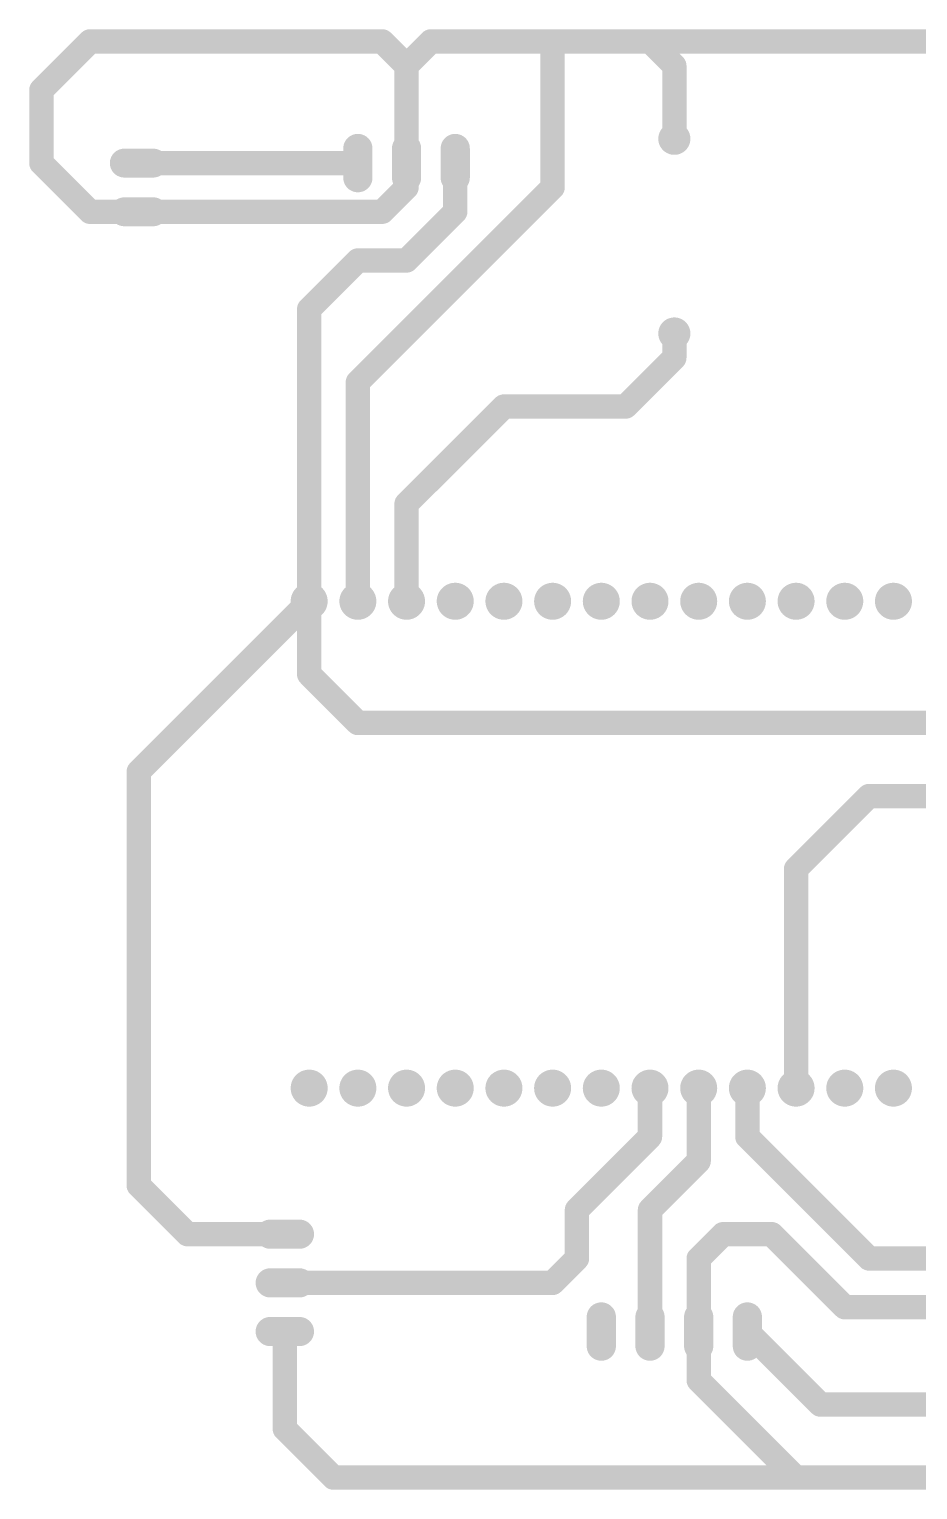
# Model space of a CAD drawing. Extents: x 1.9 to 99.1, y 1.9 to 78.1.
# Drawn here: x 1.9 to 48.3, y 1.9 to 78.1 of the extents above; entities that cross this region are included whole.
import ezdxf

# ---------------------------------------------------------------- set-up
doc = ezdxf.new("R2010")
doc.units = 0
doc.layers.add('16', color=132, linetype='CONTINUOUS')
doc.layers.add('17', color=110, linetype='CONTINUOUS')

# ---------------------------------------------------------------- blocks, each defined once
blk = doc.blocks.new('ROUNDP')
at = {"const_width": 0.5}
blk.add_lwpolyline([(0, -0.25, 1), (0, 0.25, 1), (0, -0.25)], format="xyb", dxfattribs=at)
blk = doc.blocks.new('LONGP100')
at = {"const_width": 1}
blk.add_lwpolyline([(-0.5, 0), (0.5, 0)], dxfattribs=at)
at = {"const_width": 0.5}
for points in [[(-0.5, 0.25, 1), (-0.5, -0.25)], [(0.5, -0.25, 1), (0.5, 0.25)]]:
    blk.add_lwpolyline(points, format="xyb", dxfattribs=at)

msp = doc.modelspace()

# ---------------------------------------------------------------- linework, layer by layer
at = {"layer": '16', "const_width": 1.27}
for points in [[(2.54, 74.93), (5.08, 77.47)], [(5.08, 77.47), (20.32, 77.47)], [(20.32, 77.47), (21.59, 76.2)], [(22.86, 77.47), (21.59, 76.2)], [(29.21, 77.47), (22.86, 77.47)], [(34.29, 77.47), (29.21, 77.47)], [(29.21, 69.85), (29.21, 77.47)], [(35.56, 76.2), (34.29, 77.47)], [(34.29, 77.47), (64.77, 77.47)], [(21.59, 76.2), (21.59, 71.12)], [(35.56, 72.39), (35.56, 76.2)], [(2.54, 71.12), (2.54, 74.93)], [(5.08, 68.58), (2.54, 71.12)], [(7.62, 71.12), (19.05, 71.12)], [(21.59, 69.85), (21.59, 71.12)], [(24.13, 71.12), (24.13, 68.58)], [(19.05, 59.69), (29.21, 69.85)], [(20.32, 68.58), (21.59, 69.85)], [(7.62, 68.58), (5.08, 68.58)], [(7.62, 68.58), (20.32, 68.58)], [(24.13, 68.58), (21.59, 66.04)], [(19.05, 66.04), (16.51, 63.5)], [(21.59, 66.04), (19.05, 66.04)], [(16.51, 63.5), (16.51, 48.26)], [(35.56, 60.96), (35.56, 62.23)], [(33.02, 58.42), (35.56, 60.96)], [(19.05, 48.26), (19.05, 59.69)], [(21.59, 53.34), (26.67, 58.42)], [(26.67, 58.42), (33.02, 58.42)], [(21.59, 48.26), (21.59, 53.34)], [(7.62, 39.37), (16.51, 48.26)], [(16.51, 44.45), (16.51, 48.26)], [(19.05, 41.91), (16.51, 44.45)], [(52.07, 41.91), (19.05, 41.91)], [(7.62, 17.78), (7.62, 39.37)], [(41.91, 34.29), (45.72, 38.1)], [(45.72, 38.1), (64.77, 38.1)], [(41.91, 22.86), (41.91, 34.29)], [(34.29, 20.32), (34.29, 22.86)], [(36.83, 19.05), (36.83, 22.86)], [(39.37, 22.86), (39.37, 20.32)], [(30.48, 16.51), (34.29, 20.32)], [(39.37, 20.32), (45.72, 13.97)], [(34.29, 16.51), (36.83, 19.05)], [(10.16, 15.24), (7.62, 17.78)], [(30.48, 13.97), (30.48, 16.51)], [(34.29, 10.16), (34.29, 16.51)], [(15.24, 15.24), (10.16, 15.24)], [(38.1, 15.24), (36.83, 13.97)], [(40.64, 15.24), (38.1, 15.24)], [(44.45, 11.43), (40.64, 15.24)], [(29.21, 12.7), (30.48, 13.97)], [(36.83, 13.97), (36.83, 10.16)], [(45.72, 13.97), (52.07, 13.97)], [(15.24, 12.7), (29.21, 12.7)], [(60.96, 11.43), (44.45, 11.43)], [(15.24, 5.08), (15.24, 10.16)], [(36.83, 10.16), (36.83, 7.62)], [(39.37, 10.16), (43.18, 6.35)], [(36.83, 7.62), (41.91, 2.54)], [(43.18, 6.35), (66.04, 6.35)], [(17.78, 2.54), (15.24, 5.08)], [(41.91, 2.54), (17.78, 2.54)], [(85.09, 2.54), (41.91, 2.54)]]:
    msp.add_lwpolyline(points, dxfattribs=at)
at = {"layer": '16', "const_width": 0.635}
for points in [[(5.08, 77.7875, 1), (5.08, 77.1525)], [(5.3045, 77.2455, 1), (4.8555, 77.6945)], [(20.5445, 77.6945, 1), (20.0955, 77.2455)], [(20.32, 77.1525, 1), (20.32, 77.7875)], [(22.86, 77.7875, 1), (22.86, 77.1525)], [(23.0845, 77.2455, 1), (22.6355, 77.6945)], [(29.21, 77.7875, 1), (29.21, 77.1525)], [(29.5275, 77.47, 1), (28.8925, 77.47)], [(29.21, 77.1525, 1), (29.21, 77.7875)], [(34.5145, 77.6945, 1), (34.0655, 77.2455)], [(34.29, 77.7875, 1), (34.29, 77.1525)], [(34.29, 77.1525, 1), (34.29, 77.7875)], [(21.9075, 76.2, 1), (21.2725, 76.2)], [(21.3655, 76.4245, 1), (21.8145, 75.9755)], [(21.3655, 75.9755, 1), (21.8145, 76.4245)], [(35.8775, 76.2, 1), (35.2425, 76.2)], [(35.3355, 75.9755, 1), (35.7845, 76.4245)], [(2.8575, 74.93, 1), (2.2225, 74.93)], [(2.3155, 75.1545, 1), (2.7645, 74.7055)], [(35.2425, 72.39, 1), (35.8775, 72.39)], [(2.7645, 71.3445, 1), (2.3155, 70.8955)], [(7.62, 71.4375, 1), (7.62, 70.8025)], [(19.05, 70.8025, 1), (19.05, 71.4375)], [(21.9075, 71.12, 1), (21.2725, 71.12)], [(24.4475, 71.12, 1), (23.8125, 71.12)], [(2.2225, 71.12, 1), (2.8575, 71.12)], [(21.2725, 71.12, 1), (21.9075, 71.12)], [(21.2725, 69.85, 1), (21.9075, 69.85)], [(21.8145, 69.6255, 1), (21.3655, 70.0745)], [(28.8925, 69.85, 1), (29.5275, 69.85)], [(29.4345, 69.6255, 1), (28.9855, 70.0745)], [(5.08, 68.8975, 1), (5.08, 68.2625)], [(4.8555, 68.3555, 1), (5.3045, 68.8045)], [(7.62, 68.8975, 1), (7.62, 68.2625)], [(7.62, 68.2625, 1), (7.62, 68.8975)], [(20.0955, 68.8045, 1), (20.5445, 68.3555)], [(20.32, 68.2625, 1), (20.32, 68.8975)], [(23.8125, 68.58, 1), (24.4475, 68.58)], [(24.3545, 68.3555, 1), (23.9055, 68.8045)], [(19.05, 66.3575, 1), (19.05, 65.7225)], [(19.2745, 65.8155, 1), (18.8255, 66.2645)], [(21.3655, 66.2645, 1), (21.8145, 65.8155)], [(21.59, 65.7225, 1), (21.59, 66.3575)], [(16.8275, 63.5, 1), (16.1925, 63.5)], [(16.2855, 63.7245, 1), (16.7345, 63.2755)], [(35.8775, 62.23, 1), (35.2425, 62.23)], [(35.2425, 60.96, 1), (35.8775, 60.96)], [(35.7845, 60.7355, 1), (35.3355, 61.1845)], [(19.3675, 59.69, 1), (18.7325, 59.69)], [(18.8255, 59.9145, 1), (19.2745, 59.4655)], [(26.67, 58.7375, 1), (26.67, 58.1025)], [(26.8945, 58.1955, 1), (26.4455, 58.6445)], [(32.7955, 58.6445, 1), (33.2445, 58.1955)], [(33.02, 58.1025, 1), (33.02, 58.7375)], [(21.9075, 53.34, 1), (21.2725, 53.34)], [(21.3655, 53.5645, 1), (21.8145, 53.1155)], [(16.8275, 48.26, 1), (16.1925, 48.26)], [(16.7345, 48.0355, 1), (16.2855, 48.4845)], [(16.1925, 48.26, 1), (16.8275, 48.26)], [(18.7325, 48.26, 1), (19.3675, 48.26)], [(21.2725, 48.26, 1), (21.9075, 48.26)], [(16.7345, 44.6745, 1), (16.2855, 44.2255)], [(16.1925, 44.45, 1), (16.8275, 44.45)], [(19.05, 42.2275, 1), (19.05, 41.5925)], [(18.8255, 41.6855, 1), (19.2745, 42.1345)], [(7.9375, 39.37, 1), (7.3025, 39.37)], [(7.3955, 39.5945, 1), (7.8445, 39.1455)], [(45.72, 38.4175, 1), (45.72, 37.7825)], [(45.9445, 37.8755, 1), (45.4955, 38.3245)], [(42.2275, 34.29, 1), (41.5925, 34.29)], [(41.6855, 34.5145, 1), (42.1345, 34.0655)], [(34.6075, 22.86, 1), (33.9725, 22.86)], [(37.1475, 22.86, 1), (36.5125, 22.86)], [(39.6875, 22.86, 1), (39.0525, 22.86)], [(41.5925, 22.86, 1), (42.2275, 22.86)], [(33.9725, 20.32, 1), (34.6075, 20.32)], [(34.5145, 20.0955, 1), (34.0655, 20.5445)], [(39.5945, 20.5445, 1), (39.1455, 20.0955)], [(39.0525, 20.32, 1), (39.6875, 20.32)], [(36.5125, 19.05, 1), (37.1475, 19.05)], [(37.0545, 18.8255, 1), (36.6055, 19.2745)], [(7.8445, 18.0045, 1), (7.3955, 17.5555)], [(7.3025, 17.78, 1), (7.9375, 17.78)], [(30.7975, 16.51, 1), (30.1625, 16.51)], [(30.2555, 16.7345, 1), (30.7045, 16.2855)], [(34.6075, 16.51, 1), (33.9725, 16.51)], [(34.0655, 16.7345, 1), (34.5145, 16.2855)], [(10.16, 15.5575, 1), (10.16, 14.9225)], [(9.9355, 15.0155, 1), (10.3845, 15.4645)], [(15.24, 14.9225, 1), (15.24, 15.5575)], [(38.1, 15.5575, 1), (38.1, 14.9225)], [(38.3245, 15.0155, 1), (37.8755, 15.4645)], [(40.8645, 15.4645, 1), (40.4155, 15.0155)], [(40.64, 14.9225, 1), (40.64, 15.5575)], [(30.7045, 13.7455, 1), (30.2555, 14.1945)], [(37.1475, 13.97, 1), (36.5125, 13.97)], [(36.6055, 14.1945, 1), (37.0545, 13.7455)], [(45.72, 14.2875, 1), (45.72, 13.6525)], [(45.4955, 13.7455, 1), (45.9445, 14.1945)], [(30.1625, 13.97, 1), (30.7975, 13.97)], [(15.24, 13.0175, 1), (15.24, 12.3825)], [(28.9855, 12.9245, 1), (29.4345, 12.4755)], [(29.21, 12.3825, 1), (29.21, 13.0175)], [(44.45, 11.7475, 1), (44.45, 11.1125)], [(44.2255, 11.2055, 1), (44.6745, 11.6545)], [(15.5575, 10.16, 1), (14.9225, 10.16)], [(37.1475, 10.16, 1), (36.5125, 10.16)], [(39.5945, 10.3845, 1), (39.1455, 9.9355)], [(33.9725, 10.16, 1), (34.6075, 10.16)], [(36.5125, 10.16, 1), (37.1475, 10.16)], [(37.0545, 7.8445, 1), (36.6055, 7.3955)], [(36.5125, 7.62, 1), (37.1475, 7.62)], [(43.18, 6.6675, 1), (43.18, 6.0325)], [(42.9555, 6.1255, 1), (43.4045, 6.5745)], [(15.4645, 5.3045, 1), (15.0155, 4.8555)], [(14.9225, 5.08, 1), (15.5575, 5.08)], [(17.78, 2.8575, 1), (17.78, 2.2225)], [(17.5555, 2.3155, 1), (18.0045, 2.7645)], [(41.91, 2.8575, 1), (41.91, 2.2225)], [(41.6855, 2.3155, 1), (42.1345, 2.7645)], [(41.91, 2.2225, 1), (41.91, 2.8575)]]:
    msp.add_lwpolyline(points, format="xyb", dxfattribs=at)

# ---------------------------------------------------------------- block references
at = {"layer": '17'}
for name, p, xscale, yscale, rotation in [('ROUNDP', (35.56, 72.39), 1.6764, 1.6764, 270), ('LONGP100', (19.05, 71.12), 1.524, 1.524, 90), ('LONGP100', (21.59, 71.12), 1.524, 1.524, 90), ('LONGP100', (24.13, 71.12), 1.524, 1.524, 90), ('ROUNDP', (35.56, 62.23), 1.6764, 1.6764, 270), ('LONGP100', (15.24, 15.24), 1.524, 1.524, 180), ('LONGP100', (15.24, 12.7), 1.524, 1.524, 180), ('LONGP100', (31.75, 10.16), 1.524, 1.524, 90), ('LONGP100', (34.29, 10.16), 1.524, 1.524, 90), ('LONGP100', (36.83, 10.16), 1.524, 1.524, 90), ('LONGP100', (39.37, 10.16), 1.524, 1.524, 90), ('LONGP100', (15.24, 10.16), 1.524, 1.524, 180)]:
    msp.add_blockref(name, p, dxfattribs=dict(at, xscale=xscale, yscale=yscale, rotation=rotation))
for name, p, xscale, yscale in [('LONGP100', (7.62, 71.12), 1.508, 1.508), ('LONGP100', (7.62, 68.58), 1.508, 1.508), ('ROUNDP', (16.51, 48.26), 1.9304, 1.9304), ('ROUNDP', (19.05, 48.26), 1.9304, 1.9304), ('ROUNDP', (21.59, 48.26), 1.9304, 1.9304), ('ROUNDP', (24.13, 48.26), 1.9304, 1.9304), ('ROUNDP', (26.67, 48.26), 1.9304, 1.9304), ('ROUNDP', (29.21, 48.26), 1.9304, 1.9304), ('ROUNDP', (31.75, 48.26), 1.9304, 1.9304), ('ROUNDP', (34.29, 48.26), 1.9304, 1.9304), ('ROUNDP', (36.83, 48.26), 1.9304, 1.9304), ('ROUNDP', (39.37, 48.26), 1.9304, 1.9304), ('ROUNDP', (41.91, 48.26), 1.9304, 1.9304), ('ROUNDP', (44.45, 48.26), 1.9304, 1.9304), ('ROUNDP', (46.99, 48.26), 1.9304, 1.9304), ('ROUNDP', (16.51, 22.86), 1.9304, 1.9304), ('ROUNDP', (19.05, 22.86), 1.9304, 1.9304), ('ROUNDP', (21.59, 22.86), 1.9304, 1.9304), ('ROUNDP', (24.13, 22.86), 1.9304, 1.9304), ('ROUNDP', (26.67, 22.86), 1.9304, 1.9304), ('ROUNDP', (29.21, 22.86), 1.9304, 1.9304), ('ROUNDP', (31.75, 22.86), 1.9304, 1.9304), ('ROUNDP', (34.29, 22.86), 1.9304, 1.9304), ('ROUNDP', (36.83, 22.86), 1.9304, 1.9304), ('ROUNDP', (39.37, 22.86), 1.9304, 1.9304), ('ROUNDP', (41.91, 22.86), 1.9304, 1.9304), ('ROUNDP', (44.45, 22.86), 1.9304, 1.9304), ('ROUNDP', (46.99, 22.86), 1.9304, 1.9304)]:
    msp.add_blockref(name, p, dxfattribs=dict(at, xscale=xscale, yscale=yscale))

doc.saveas('drawing.dxf')
